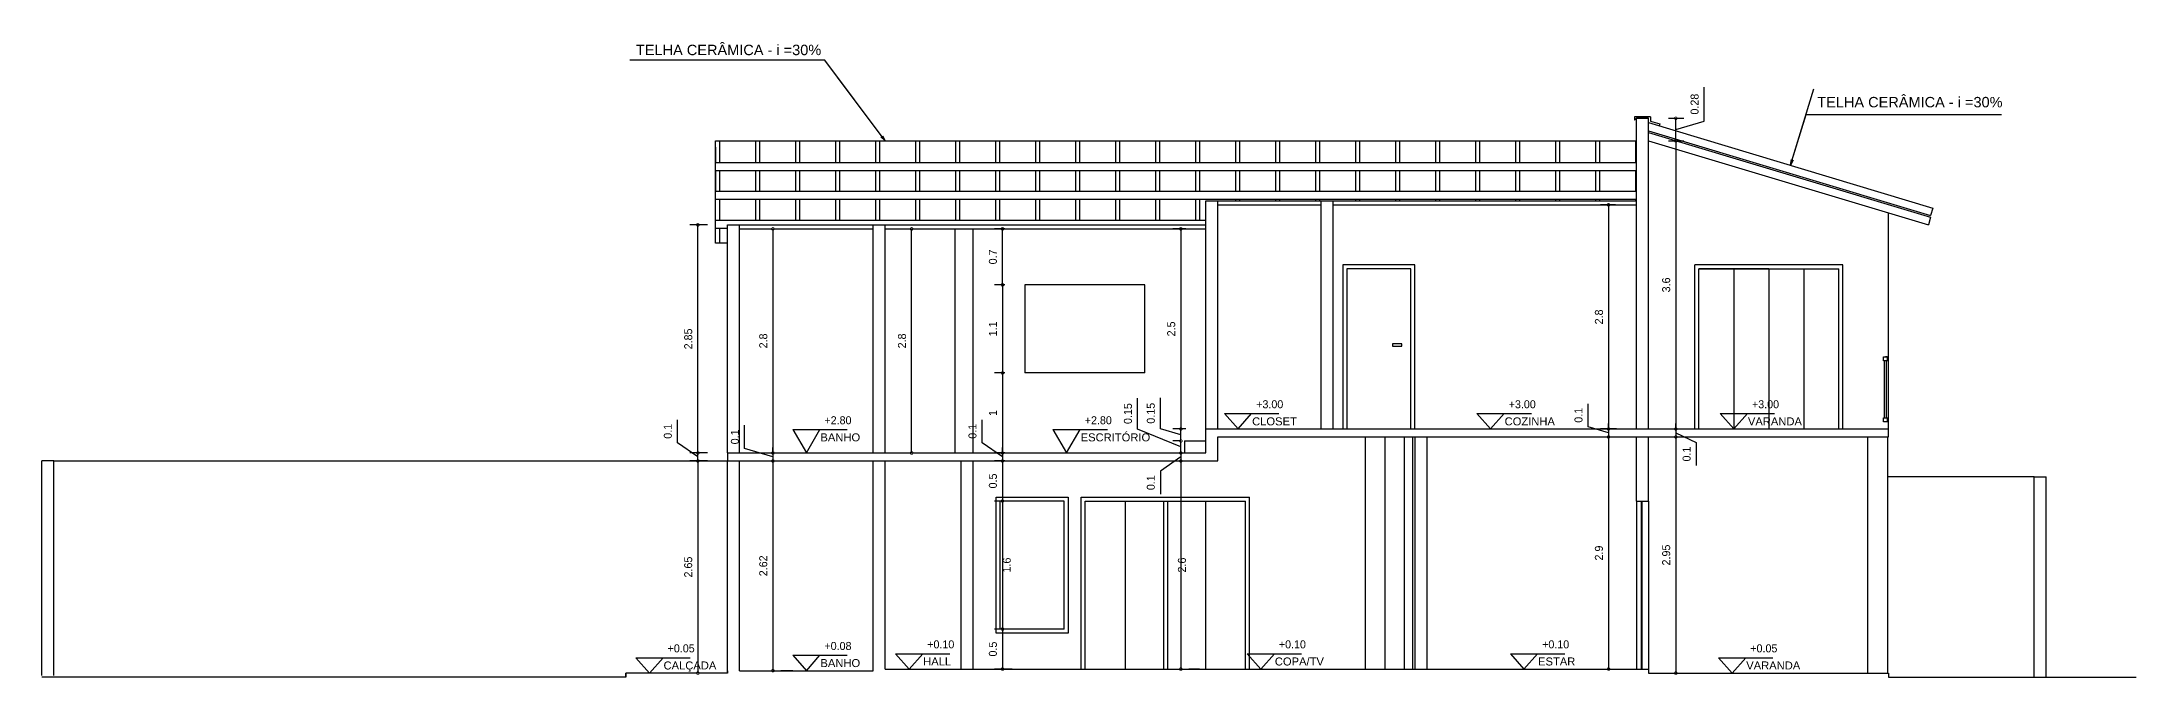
# Model space of a CAD drawing. Extents: x 130 to 509, y 87 to 225.
# Drawn here: x 452.18 to 478.36, y 112.16 to 120.09 of the extents above; entities that cross this region are included whole.
import ezdxf

# ---------------------------------------------------------------- set-up
doc = ezdxf.new("R2010")
doc.units = 0
doc.header["$LTSCALE"] = 7
doc.layers.get('0').update_dxf_attribs({"linetype": 'CONTINUOUS'})
doc.layers.get('DEFPOINTS').update_dxf_attribs({"linetype": 'CONTINUOUS'})
for name, color, linetype in [('01', 7, 'CONTINUOUS'), ('02', 2, 'CONTINUOUS'), ('03', 3, 'CONTINUOUS'), ('04', 4, 'CONTINUOUS'), ('05', 5, 'CONTINUOUS'), ('06', 6, 'CONTINUOUS'), ('20', 2, 'CONTINUOUS'), ('30', 3, 'CONTINUOUS'), ('40', 4, 'CONTINUOUS'), ('50', 5, 'CONTINUOUS'), ('COTAS', 7, 'CONTINUOUS'), ('TEXTO', 3, 'CONTINUOUS')]:
    doc.layers.add(name, color=color, linetype=linetype)
doc.styles.add('ARIAL', font='arial.ttf', dxfattribs={"height": 0.075})
doc.dimstyles.get("Standard").update_dxf_attribs({"dimtxt": 0.18, "dimasz": 0.18, "dimexe": 0.18, "dimexo": 0.0625, "dimgap": 0.09, "dimtad": 0, "dimtih": 1, "dimtoh": 1, "dimdec": 4, "dimzin": 0, "dimdsep": 46, "dimtxsty": 'Standard', "dimcen": 0.09, "dimadec": 0, "dimazin": 0, "dimtfac": 1, "dimtdec": 4, "dimtofl": 0, "dimtmove": 0, "dimatfit": 3, "dimfxl": 1, "dimtolj": 1, "dimtzin": 0, "dimarcsym": 0})

# ---------------------------------------------------------------- blocks, each defined once
blk = doc.blocks.new('_DOTSMALL')
at = {"color": 0, "linetype": 'ByBlock', "const_width": 0.5}
blk.add_lwpolyline([(-0.0625, 0, 1), (0.0625, 0, 1)], format="xyb", close=True, dxfattribs=at)
blk = doc.blocks.new('*D354')
at = {"layer": '01', "color": 0}
for p, q in [((460.961, 115.014), (460.961, 115.304)), ((461.316, 114.908), (460.961, 115.014)), ((461.316, 114.958), (461.316, 115.028)), ((461.316, 114.958), (461.316, 114.858)), ((461.316, 114.958), (461.316, 114.858)), ((461.066, 114.858), (461.216, 114.858)), ((461.316, 114.858), (461.316, 114.788))]:
    blk.add_line(p, q, dxfattribs=at)
at = {"layer": 'DEFPOINTS', "color": 0}
for p in [(460.899, 114.958), (461.316, 114.858), (461.316, 114.858)]:
    blk.add_point(p, dxfattribs=at)
at = {"layer": '01', "color": 0, "xscale": 0.07, "yscale": 0.07, "zscale": 0.07}
for p, rotation in [((461.316, 114.958), 270), ((461.316, 114.858), 90)]:
    blk.add_blockref('_DOTSMALL', p, dxfattribs=dict(at, rotation=rotation))
at = {"layer": '01', "color": 2, "insert": (460.841, 115.159), "char_height": 0.1, "attachment_point": 5, "rotation": 90}
blk.add_mtext('\\A1;0.1', dxfattribs=at)
blk = doc.blocks.new('*D353')
at = {"color": 0, "linetype": 'ByBlock'}
for p, q in [((375.856, 180.098), (376.123, 180.098)), ((376.023, 180.098), (376.023, 177.298)), ((375.856, 177.298), (376.123, 177.298))]:
    blk.add_line(p, q, dxfattribs=at)
at = {"layer": 'DEFPOINTS', "color": 0, "linetype": 'ByBlock'}
for p in [(375.606, 180.098), (375.606, 177.298), (376.023, 177.298)]:
    blk.add_point(p, dxfattribs=at)
at = {"color": 0, "linetype": 'ByBlock', "xscale": 0.07, "yscale": 0.07, "zscale": 0.07}
for p, rotation in [((376.023, 180.098), 90), ((376.023, 177.298), 270)]:
    blk.add_blockref('_DOTSMALL', p, dxfattribs=dict(at, rotation=rotation))
at = {"color": 2, "linetype": 'ByBlock', "insert": (375.903, 178.698), "char_height": 0.1, "attachment_point": 5, "rotation": 90}
blk.add_mtext('\\A1;2.8', dxfattribs=at)
blk = doc.blocks.new('*D352')
at = {"layer": '01', "color": 0}
for p, q in [((466.16, 115.259), (466.16, 115.649)), ((466.415, 115.183), (466.16, 115.259)), ((466.479, 115.258), (466.315, 115.258)), ((466.415, 115.108), (466.415, 115.258))]:
    blk.add_line(p, q, dxfattribs=at)
at = {"layer": 'DEFPOINTS', "color": 0}
for p in [(466.415, 115.258), (466.729, 115.258), (466.459, 115.108)]:
    blk.add_point(p, dxfattribs=at)
at = {"layer": '01', "color": 0, "xscale": 0.07, "yscale": 0.07, "zscale": 0.07}
for p, rotation in [((466.415, 115.258), 90), ((466.415, 115.108), 270)]:
    blk.add_blockref('_DOTSMALL', p, dxfattribs=dict(at, rotation=rotation))
at = {"layer": '01', "color": 2, "insert": (466.04, 115.454), "char_height": 0.1, "attachment_point": 5, "rotation": 90}
blk.add_mtext('\\A1;0.15', dxfattribs=at)
blk = doc.blocks.new('*D351')
at = {"layer": '01', "color": 0}
for p, q in [((465.874, 115.255), (465.874, 115.645)), ((466.415, 115.033), (465.874, 115.255)), ((466.408, 115.108), (466.315, 115.108)), ((466.415, 114.958), (466.415, 115.108))]:
    blk.add_line(p, q, dxfattribs=at)
at = {"layer": 'DEFPOINTS', "color": 0}
for p in [(466.415, 115.108), (466.45, 114.958), (466.658, 115.108)]:
    blk.add_point(p, dxfattribs=at)
at = {"layer": '01', "color": 0, "xscale": 0.07, "yscale": 0.07, "zscale": 0.07}
for p, rotation in [((466.415, 115.108), 90), ((466.415, 114.958), 270)]:
    blk.add_blockref('_DOTSMALL', p, dxfattribs=dict(at, rotation=rotation))
at = {"layer": '01', "color": 2, "insert": (465.754, 115.45), "char_height": 0.1, "attachment_point": 5, "rotation": 90}
blk.add_mtext('\\A1;0.15', dxfattribs=at)
blk = doc.blocks.new('*D350')
at = {"color": 0, "linetype": 'ByBlock'}
for p, q in [((377.676, 180.098), (377.857, 180.098)), ((377.757, 177.298), (377.757, 180.098)), ((377.676, 177.298), (377.857, 177.298))]:
    blk.add_line(p, q, dxfattribs=at)
at = {"layer": 'DEFPOINTS', "color": 0, "linetype": 'ByBlock'}
for p in [(377.426, 180.098), (377.757, 180.098), (377.426, 177.298)]:
    blk.add_point(p, dxfattribs=at)
at = {"color": 0, "linetype": 'ByBlock', "xscale": 0.07, "yscale": 0.07, "zscale": 0.07}
for p, rotation in [((377.757, 180.098), 90), ((377.757, 177.298), 270)]:
    blk.add_blockref('_DOTSMALL', p, dxfattribs=dict(at, rotation=rotation))
at = {"color": 2, "linetype": 'ByBlock', "insert": (377.637, 178.698), "char_height": 0.1, "attachment_point": 5, "rotation": 90}
blk.add_mtext('\\A1;2.8', dxfattribs=at)
blk = doc.blocks.new('*D343')
at = {"layer": '01', "color": 0}
for p, q in [((463.931, 115.084), (463.931, 115.374)), ((464.186, 114.908), (463.931, 115.084)), ((464.186, 114.958), (464.186, 115.028)), ((464.186, 114.958), (464.186, 114.858)), ((464.186, 114.958), (464.186, 114.858)), ((464.217, 114.858), (464.086, 114.858)), ((464.186, 114.858), (464.186, 114.788))]:
    blk.add_line(p, q, dxfattribs=at)
at = {"layer": 'DEFPOINTS', "color": 0}
for p in [(464.467, 114.958), (464.186, 114.858), (464.467, 114.858)]:
    blk.add_point(p, dxfattribs=at)
at = {"layer": '01', "color": 0, "xscale": 0.07, "yscale": 0.07, "zscale": 0.07}
for p, rotation in [((464.186, 114.958), 270), ((464.186, 114.858), 90)]:
    blk.add_blockref('_DOTSMALL', p, dxfattribs=dict(at, rotation=rotation))
at = {"layer": '01', "color": 2, "insert": (463.811, 115.229), "char_height": 0.1, "attachment_point": 5, "rotation": 90}
blk.add_mtext('\\A1;0.1', dxfattribs=at)
blk = doc.blocks.new('*D342')
at = {"layer": '01', "color": 0}
for p, q in [((464.186, 115.958), (464.186, 114.958)), ((464.217, 114.958), (464.086, 114.958))]:
    blk.add_line(p, q, dxfattribs=at)
at = {"layer": 'DEFPOINTS', "color": 0}
for p in [(464.467, 115.958), (464.186, 114.958), (464.467, 114.958)]:
    blk.add_point(p, dxfattribs=at)
at = {"layer": '01', "color": 0, "xscale": 0.07, "yscale": 0.07, "zscale": 0.07}
for p, rotation in [((464.186, 115.958), 90), ((464.186, 114.958), 270)]:
    blk.add_blockref('_DOTSMALL', p, dxfattribs=dict(at, rotation=rotation))
at = {"layer": '01', "color": 2, "insert": (464.066, 115.458), "char_height": 0.1, "attachment_point": 5, "rotation": 90}
blk.add_mtext('\\A1;1', dxfattribs=at)
blk = doc.blocks.new('*D336')
at = {"layer": '01', "color": 0}
for p, q in [((460.499, 117.808), (460.278, 117.808)), ((460.378, 114.958), (460.378, 117.808))]:
    blk.add_line(p, q, dxfattribs=at)
at = {"layer": 'DEFPOINTS', "color": 0}
for p in [(460.378, 117.808), (460.749, 117.808), (460.749, 114.958)]:
    blk.add_point(p, dxfattribs=at)
at = {"layer": '01', "color": 0, "xscale": 0.07, "yscale": 0.07, "zscale": 0.07}
for p, rotation in [((460.378, 117.808), 90), ((460.378, 114.958), 270)]:
    blk.add_blockref('_DOTSMALL', p, dxfattribs=dict(at, rotation=rotation))
at = {"layer": '01', "color": 2, "insert": (460.258, 116.383), "char_height": 0.1, "attachment_point": 5, "rotation": 90}
blk.add_mtext('\\A1;2.85', dxfattribs=at)
blk = doc.blocks.new('*D335')
at = {"layer": '01', "color": 0}
for p, q in [((460.123, 115.084), (460.123, 115.374)), ((460.378, 114.908), (460.123, 115.084)), ((460.499, 114.958), (460.278, 114.958)), ((460.378, 114.958), (460.378, 115.028)), ((460.378, 114.858), (460.378, 114.958)), ((460.378, 114.858), (460.378, 114.958)), ((460.378, 114.858), (460.378, 114.788))]:
    blk.add_line(p, q, dxfattribs=at)
at = {"layer": 'DEFPOINTS', "color": 0}
for p in [(460.378, 114.958), (460.749, 114.958), (460.749, 114.858)]:
    blk.add_point(p, dxfattribs=at)
at = {"layer": '01', "color": 0, "xscale": 0.07, "yscale": 0.07, "zscale": 0.07}
for p, rotation in [((460.378, 114.958), 270), ((460.378, 114.858), 90)]:
    blk.add_blockref('_DOTSMALL', p, dxfattribs=dict(at, rotation=rotation))
at = {"layer": '01', "color": 2, "insert": (460.003, 115.229), "char_height": 0.1, "attachment_point": 5, "rotation": 90}
blk.add_mtext('\\A1;0.1', dxfattribs=at)
blk = doc.blocks.new('*D355')
at = {"layer": '01', "color": 0}
for p, q in [((461.316, 114.858), (461.316, 112.238)), ((461.566, 112.238), (461.416, 112.238))]:
    blk.add_line(p, q, dxfattribs=at)
at = {"layer": 'DEFPOINTS', "color": 0}
for p in [(461.316, 114.858), (461.316, 112.238), (461.316, 112.238)]:
    blk.add_point(p, dxfattribs=at)
at = {"layer": '01', "color": 0, "xscale": 0.07, "yscale": 0.07, "zscale": 0.07}
for p, rotation in [((461.316, 114.858), 90), ((461.316, 112.238), 270)]:
    blk.add_blockref('_DOTSMALL', p, dxfattribs=dict(at, rotation=rotation))
at = {"layer": '01', "color": 2, "insert": (461.196, 113.548), "char_height": 0.1, "attachment_point": 5, "rotation": 90}
blk.add_mtext('\\A1;2.62', dxfattribs=at)
blk = doc.blocks.new('*D334')
at = {"color": 0, "linetype": 'ByBlock'}
for p, q in [((375.206, 177.198), (374.985, 177.198)), ((375.085, 177.198), (375.085, 174.548)), ((375.206, 174.548), (374.985, 174.548))]:
    blk.add_line(p, q, dxfattribs=at)
at = {"layer": 'DEFPOINTS', "color": 0, "linetype": 'ByBlock'}
for p in [(375.456, 177.198), (375.085, 174.548), (375.456, 174.548)]:
    blk.add_point(p, dxfattribs=at)
at = {"color": 0, "linetype": 'ByBlock', "xscale": 0.07, "yscale": 0.07, "zscale": 0.07}
for p, rotation in [((375.085, 177.198), 90), ((375.085, 174.548), 270)]:
    blk.add_blockref('_DOTSMALL', p, dxfattribs=dict(at, rotation=rotation))
at = {"color": 2, "linetype": 'ByBlock', "insert": (374.965, 175.873), "char_height": 0.1, "attachment_point": 5, "rotation": 90}
blk.add_mtext('\\A1;2.65', dxfattribs=at)
blk = doc.blocks.new('*D349')
at = {"layer": '01', "color": 0}
for p, q in [((466.415, 114.858), (466.415, 112.258)), ((466.647, 112.258), (466.515, 112.258))]:
    blk.add_line(p, q, dxfattribs=at)
at = {"layer": 'DEFPOINTS', "color": 0}
for p in [(466.45, 114.858), (466.397, 112.258), (466.415, 112.258)]:
    blk.add_point(p, dxfattribs=at)
at = {"layer": '01', "color": 0, "xscale": 0.07, "yscale": 0.07, "zscale": 0.07}
for p, rotation in [((466.415, 114.858), 90), ((466.415, 112.258), 270)]:
    blk.add_blockref('_DOTSMALL', p, dxfattribs=dict(at, rotation=rotation))
at = {"layer": '01', "color": 2, "insert": (466.429, 113.558), "char_height": 0.1, "attachment_point": 5, "rotation": 90}
blk.add_mtext('\\A1;2.6', dxfattribs=at)
blk = doc.blocks.new('*D348')
at = {"layer": '01', "color": 0}
for p, q in [((466.415, 114.958), (466.415, 115.028)), ((466.415, 114.958), (466.415, 114.858)), ((466.415, 114.958), (466.415, 114.858)), ((466.415, 114.908), (466.16, 114.732)), ((466.16, 114.732), (466.16, 114.442)), ((466.2, 114.858), (466.315, 114.858)), ((466.415, 114.858), (466.415, 114.788))]:
    blk.add_line(p, q, dxfattribs=at)
at = {"layer": 'DEFPOINTS', "color": 0}
for p in [(466.45, 114.958), (466.415, 114.858), (466.45, 114.858)]:
    blk.add_point(p, dxfattribs=at)
at = {"layer": '01', "color": 0, "xscale": 0.07, "yscale": 0.07, "zscale": 0.07}
for p, rotation in [((466.415, 114.958), 270), ((466.415, 114.858), 90)]:
    blk.add_blockref('_DOTSMALL', p, dxfattribs=dict(at, rotation=rotation))
at = {"layer": '01', "color": 2, "insert": (466.04, 114.587), "char_height": 0.1, "attachment_point": 5, "rotation": 90}
blk.add_mtext('\\A1;0.1', dxfattribs=at)
blk = doc.blocks.new('*D346')
at = {"layer": '01', "color": 0}
for p, q in [((464.186, 112.758), (464.186, 112.258)), ((464.306, 112.258), (464.086, 112.258))]:
    blk.add_line(p, q, dxfattribs=at)
at = {"layer": 'DEFPOINTS', "color": 0}
for p in [(464.556, 112.758), (464.186, 112.258), (464.556, 112.258)]:
    blk.add_point(p, dxfattribs=at)
at = {"layer": '01', "color": 0, "xscale": 0.07, "yscale": 0.07, "zscale": 0.07}
for p, rotation in [((464.186, 112.758), 90), ((464.186, 112.258), 270)]:
    blk.add_blockref('_DOTSMALL', p, dxfattribs=dict(at, rotation=rotation))
at = {"layer": '01', "color": 2, "insert": (464.066, 112.508), "char_height": 0.1, "attachment_point": 5, "rotation": 90}
blk.add_mtext('\\A1;0.5', dxfattribs=at)
blk = doc.blocks.new('*D345')
at = {"layer": '01', "color": 0}
for p, q in [((464.186, 114.358), (464.186, 112.758)), ((464.306, 112.758), (464.086, 112.758))]:
    blk.add_line(p, q, dxfattribs=at)
at = {"layer": 'DEFPOINTS', "color": 0}
for p in [(464.467, 114.358), (464.186, 112.758), (464.556, 112.758)]:
    blk.add_point(p, dxfattribs=at)
at = {"layer": '01', "color": 0, "xscale": 0.07, "yscale": 0.07, "zscale": 0.07}
for p, rotation in [((464.186, 114.358), 90), ((464.186, 112.758), 270)]:
    blk.add_blockref('_DOTSMALL', p, dxfattribs=dict(at, rotation=rotation))
at = {"layer": '01', "color": 2, "insert": (464.239, 113.558), "char_height": 0.1, "attachment_point": 5, "rotation": 90}
blk.add_mtext('\\A1;1.6', dxfattribs=at)
blk = doc.blocks.new('*D344')
at = {"layer": '01', "color": 0}
for p, q in [((464.186, 114.858), (464.186, 114.358)), ((464.217, 114.358), (464.086, 114.358))]:
    blk.add_line(p, q, dxfattribs=at)
at = {"layer": 'DEFPOINTS', "color": 0}
for p in [(464.467, 114.858), (464.186, 114.358), (464.467, 114.358)]:
    blk.add_point(p, dxfattribs=at)
at = {"layer": '01', "color": 0, "xscale": 0.07, "yscale": 0.07, "zscale": 0.07}
for p, rotation in [((464.186, 114.858), 90), ((464.186, 114.358), 270)]:
    blk.add_blockref('_DOTSMALL', p, dxfattribs=dict(at, rotation=rotation))
at = {"layer": '01', "color": 2, "insert": (464.066, 114.608), "char_height": 0.1, "attachment_point": 5, "rotation": 90}
blk.add_mtext('\\A1;0.5', dxfattribs=at)
blk = doc.blocks.new('*D347')
at = {"color": 0, "linetype": 'ByBlock'}
for p, q in [((381.186, 180.098), (381.022, 180.098)), ((381.122, 180.098), (381.122, 177.598)), ((381.186, 177.598), (381.022, 177.598))]:
    blk.add_line(p, q, dxfattribs=at)
at = {"layer": 'DEFPOINTS', "color": 0, "linetype": 'ByBlock'}
for p in [(381.436, 180.098), (381.122, 177.598), (381.436, 177.598)]:
    blk.add_point(p, dxfattribs=at)
at = {"color": 0, "linetype": 'ByBlock', "xscale": 0.07, "yscale": 0.07, "zscale": 0.07}
for p, rotation in [((381.122, 180.098), 90), ((381.122, 177.598), 270)]:
    blk.add_blockref('_DOTSMALL', p, dxfattribs=dict(at, rotation=rotation))
at = {"color": 2, "linetype": 'ByBlock', "insert": (381.002, 178.848), "char_height": 0.1, "attachment_point": 5, "rotation": 90}
blk.add_mtext('\\A1;2.5', dxfattribs=at)
blk = doc.blocks.new('*D341')
at = {"layer": '01', "color": 0}
for p, q in [((464.186, 117.058), (464.186, 115.958)), ((464.217, 115.958), (464.086, 115.958))]:
    blk.add_line(p, q, dxfattribs=at)
at = {"layer": 'DEFPOINTS', "color": 0}
for p in [(464.467, 117.058), (464.186, 115.958), (464.467, 115.958)]:
    blk.add_point(p, dxfattribs=at)
at = {"layer": '01', "color": 0, "xscale": 0.07, "yscale": 0.07, "zscale": 0.07}
for p, rotation in [((464.186, 117.058), 90), ((464.186, 115.958), 270)]:
    blk.add_blockref('_DOTSMALL', p, dxfattribs=dict(at, rotation=rotation))
at = {"layer": '01', "color": 2, "insert": (464.066, 116.508), "char_height": 0.1, "attachment_point": 5, "rotation": 90}
blk.add_mtext('\\A1;1.1', dxfattribs=at)
blk = doc.blocks.new('*D340')
at = {"color": 0, "linetype": 'ByBlock'}
for p, q in [((378.924, 180.098), (378.793, 180.098)), ((378.893, 179.398), (378.893, 180.098)), ((378.924, 179.398), (378.793, 179.398))]:
    blk.add_line(p, q, dxfattribs=at)
at = {"layer": 'DEFPOINTS', "color": 0, "linetype": 'ByBlock'}
for p in [(378.893, 180.098), (379.174, 180.098), (379.174, 179.398)]:
    blk.add_point(p, dxfattribs=at)
at = {"color": 0, "linetype": 'ByBlock', "xscale": 0.07, "yscale": 0.07, "zscale": 0.07}
for p, rotation in [((378.893, 180.098), 90), ((378.893, 179.398), 270)]:
    blk.add_blockref('_DOTSMALL', p, dxfattribs=dict(at, rotation=rotation))
at = {"color": 2, "linetype": 'ByBlock', "insert": (378.773, 179.748), "char_height": 0.1, "attachment_point": 5, "rotation": 90}
blk.add_mtext('\\A1;0.7', dxfattribs=at)
blk = doc.blocks.new('*D358')
at = {"layer": '01', "color": 0}
for p, q in [((472.602, 115.158), (472.602, 112.208)), ((472.489, 112.208), (472.702, 112.208))]:
    blk.add_line(p, q, dxfattribs=at)
at = {"layer": 'DEFPOINTS', "color": 0}
for p in [(472.239, 115.158), (472.239, 112.208), (472.602, 112.208)]:
    blk.add_point(p, dxfattribs=at)
at = {"layer": '01', "color": 0, "xscale": 0.07, "yscale": 0.07, "zscale": 0.07}
for p, rotation in [((472.602, 115.158), 90), ((472.602, 112.208), 270)]:
    blk.add_blockref('_DOTSMALL', p, dxfattribs=dict(at, rotation=rotation))
at = {"layer": '01', "color": 2, "insert": (472.482, 113.683), "char_height": 0.1, "attachment_point": 5, "rotation": 90}
blk.add_mtext('\\A1;2.95', dxfattribs=at)
blk = doc.blocks.new('*D357')
at = {"layer": '01', "color": 0}
for p, q in [((472.602, 115.258), (472.602, 115.328)), ((472.602, 115.258), (472.602, 115.158)), ((472.602, 115.258), (472.602, 115.158)), ((472.602, 115.208), (472.857, 115.09)), ((472.489, 115.158), (472.702, 115.158)), ((472.602, 115.158), (472.602, 115.088)), ((472.857, 115.09), (472.857, 114.8))]:
    blk.add_line(p, q, dxfattribs=at)
at = {"layer": 'DEFPOINTS', "color": 0}
for p in [(472.259, 115.258), (472.239, 115.158), (472.602, 115.158)]:
    blk.add_point(p, dxfattribs=at)
at = {"layer": '01', "color": 0, "xscale": 0.07, "yscale": 0.07, "zscale": 0.07}
for p, rotation in [((472.602, 115.258), 270), ((472.602, 115.158), 90)]:
    blk.add_blockref('_DOTSMALL', p, dxfattribs=dict(at, rotation=rotation))
at = {"layer": '01', "color": 2, "insert": (472.737, 114.945), "char_height": 0.1, "attachment_point": 5, "rotation": 90}
blk.add_mtext('\\A1;0.1', dxfattribs=at)
blk = doc.blocks.new('*D339')
at = {"layer": '01', "color": 0}
for p, q in [((471.761, 115.158), (471.761, 112.258)), ((471.528, 112.258), (471.661, 112.258))]:
    blk.add_line(p, q, dxfattribs=at)
at = {"layer": 'DEFPOINTS', "color": 0}
for p in [(471.778, 115.158), (471.761, 112.258), (471.778, 112.258)]:
    blk.add_point(p, dxfattribs=at)
at = {"layer": '01', "color": 0, "xscale": 0.07, "yscale": 0.07, "zscale": 0.07}
for p, rotation in [((471.761, 115.158), 90), ((471.761, 112.258), 270)]:
    blk.add_blockref('_DOTSMALL', p, dxfattribs=dict(at, rotation=rotation))
at = {"layer": '01', "color": 2, "insert": (471.641, 113.708), "char_height": 0.1, "attachment_point": 5, "rotation": 90}
blk.add_mtext('\\A1;2.9', dxfattribs=at)
blk = doc.blocks.new('*D338')
at = {"layer": '01', "color": 0}
for p, q in [((471.506, 115.284), (471.506, 115.574)), ((471.761, 115.208), (471.506, 115.284)), ((471.761, 115.258), (471.761, 115.328)), ((471.761, 115.258), (471.761, 115.158)), ((471.761, 115.258), (471.761, 115.158)), ((471.528, 115.158), (471.661, 115.158)), ((471.761, 115.158), (471.761, 115.088))]:
    blk.add_line(p, q, dxfattribs=at)
at = {"layer": 'DEFPOINTS', "color": 0}
for p in [(472.109, 115.258), (471.761, 115.158), (471.778, 115.158)]:
    blk.add_point(p, dxfattribs=at)
at = {"layer": '01', "color": 0, "xscale": 0.07, "yscale": 0.07, "zscale": 0.07}
for p, rotation in [((471.761, 115.258), 270), ((471.761, 115.158), 90)]:
    blk.add_blockref('_DOTSMALL', p, dxfattribs=dict(at, rotation=rotation))
at = {"layer": '01', "color": 2, "insert": (471.386, 115.429), "char_height": 0.1, "attachment_point": 5, "rotation": 90}
blk.add_mtext('\\A1;0.1', dxfattribs=at)
blk = doc.blocks.new('*D337')
at = {"color": 0, "linetype": 'ByBlock'}
for p, q in [((386.556, 180.398), (386.368, 180.398)), ((386.468, 180.398), (386.468, 177.598)), ((386.566, 177.598), (386.368, 177.598))]:
    blk.add_line(p, q, dxfattribs=at)
at = {"layer": 'DEFPOINTS', "color": 0, "linetype": 'ByBlock'}
for p in [(386.806, 180.398), (386.468, 177.598), (386.816, 177.598)]:
    blk.add_point(p, dxfattribs=at)
at = {"color": 0, "linetype": 'ByBlock', "xscale": 0.07, "yscale": 0.07, "zscale": 0.07}
for p, rotation in [((386.468, 180.398), 90), ((386.468, 177.598), 270)]:
    blk.add_blockref('_DOTSMALL', p, dxfattribs=dict(at, rotation=rotation))
at = {"color": 2, "linetype": 'ByBlock', "insert": (386.348, 178.998), "char_height": 0.1, "attachment_point": 5, "rotation": 90}
blk.add_mtext('\\A1;2.8', dxfattribs=at)
blk = doc.blocks.new('*D359')
at = {"layer": '01', "color": 0}
for p, q in [((472.957, 119.106), (472.957, 119.529)), ((472.509, 119.14), (472.702, 119.14)), ((472.602, 118.858), (472.602, 119.14)), ((472.602, 118.999), (472.957, 119.106))]:
    blk.add_line(p, q, dxfattribs=at)
at = {"layer": 'DEFPOINTS', "color": 0}
for p in [(472.259, 119.14), (472.602, 119.14), (472.259, 118.858)]:
    blk.add_point(p, dxfattribs=at)
at = {"layer": '01', "color": 0, "xscale": 0.07, "yscale": 0.07, "zscale": 0.07}
for p, rotation in [((472.602, 119.14), 90), ((472.602, 118.858), 270)]:
    blk.add_blockref('_DOTSMALL', p, dxfattribs=dict(at, rotation=rotation))
at = {"layer": '01', "color": 2, "insert": (472.837, 119.317), "char_height": 0.1, "attachment_point": 5, "rotation": 90}
blk.add_mtext('\\A1;0.28', dxfattribs=at)
blk = doc.blocks.new('*D356')
at = {"color": 0, "linetype": 'ByBlock'}
for p, q in [((387.216, 181.198), (387.409, 181.198)), ((387.309, 181.198), (387.309, 177.598)), ((387.216, 177.598), (387.409, 177.598))]:
    blk.add_line(p, q, dxfattribs=at)
at = {"layer": 'DEFPOINTS', "color": 0, "linetype": 'ByBlock'}
for p in [(386.966, 181.198), (386.966, 177.598), (387.309, 177.598)]:
    blk.add_point(p, dxfattribs=at)
at = {"color": 0, "linetype": 'ByBlock', "xscale": 0.07, "yscale": 0.07, "zscale": 0.07}
for p, rotation in [((387.309, 181.198), 90), ((387.309, 177.598), 270)]:
    blk.add_blockref('_DOTSMALL', p, dxfattribs=dict(at, rotation=rotation))
at = {"color": 2, "linetype": 'ByBlock', "insert": (387.189, 179.398), "char_height": 0.1, "attachment_point": 5, "rotation": 90}
blk.add_mtext('\\A1;3.6', dxfattribs=at)

msp = doc.modelspace()

# ---------------------------------------------------------------- linework, layer by layer
at = {"layer": '02'}
for p, q in [((472.085, 119.16), (472.085, 119.115)), ((472.284, 119.16), (472.085, 119.16)), ((472.11, 119.14), (472.085, 119.115)), ((472.284, 119.16), (472.284, 119.105)), ((472.284, 119.105), (472.402, 119.07)), ((472.402, 119.07), (472.395, 119.046)), ((468.439, 117.308), (468.439, 115.258)), ((469.339, 117.308), (468.439, 117.308)), ((469.339, 115.258), (469.339, 117.308)), ((472.839, 115.258), (472.839, 117.308)), ((474.691, 117.308), (472.839, 117.308)), ((474.691, 115.258), (474.691, 117.308)), ((473.327, 117.258), (473.327, 115.258)), ((474.203, 117.258), (474.203, 115.258)), ((475.199, 116.108), (475.199, 116.158)), ((475.199, 116.158), (475.249, 116.158)), ((475.249, 116.108), (475.199, 116.108)), ((475.211, 115.399), (475.211, 116.108)), ((475.244, 116.158), (475.224, 116.158)), ((475.236, 115.399), (475.236, 116.108)), ((475.249, 116.108), (475.249, 116.158)), ((475.199, 115.399), (475.249, 115.399)), ((475.199, 115.349), (475.199, 115.399)), ((475.249, 115.349), (475.199, 115.349)), ((475.249, 115.349), (475.249, 115.399)), ((475.249, 115.349), (475.249, 115.399)), ((468.968, 112.258), (468.968, 115.158)), ((469.212, 112.258), (469.212, 115.158)), ((469.313, 112.258), (469.313, 115.158)), ((452.329, 114.858), (460.749, 114.858)), ((477.079, 114.658), (475.254, 114.658)), ((465.169, 114.408), (467.274, 114.408)), ((465.169, 112.258), (465.169, 114.408)), ((467.274, 112.258), (467.274, 114.408)), ((465.72, 114.358), (465.72, 112.258)), ((466.197, 114.358), (466.197, 112.258)), ((466.247, 114.358), (466.247, 112.258)), ((466.723, 114.358), (466.723, 112.258)), ((472.109, 114.358), (472.109, 112.258)), ((472.259, 114.358), (472.259, 112.258))]:
    msp.add_line(p, q, dxfattribs=at)
for points in [[(469.177, 116.322), (469.061, 116.322), (469.061, 116.293), (469.177, 116.293)], [(464.106, 114.408), (465.006, 114.408), (465.006, 112.708), (464.106, 112.708)]]:
    msp.add_lwpolyline(points, close=True, dxfattribs=at)
at = {"layer": '03'}
for p, q in [((475.259, 115.258), (475.259, 117.958)), ((464.467, 117.058), (464.467, 115.958)), ((465.964, 117.058), (464.467, 117.058)), ((465.964, 115.958), (465.964, 117.058)), ((473.765, 117.258), (472.889, 117.258)), ((472.889, 117.258), (474.641, 117.258)), ((472.889, 115.258), (472.889, 117.258)), ((473.765, 117.258), (473.765, 115.258)), ((474.641, 115.258), (474.641, 117.258)), ((465.964, 115.958), (464.467, 115.958)), ((472.169, 114.358), (472.169, 112.258)), ((472.179, 114.358), (472.179, 112.258))]:
    msp.add_line(p, q, dxfattribs=at)
at = {"layer": '04'}
for p, q in [((463.594, 114.958), (463.594, 117.758)), ((463.819, 114.958), (463.819, 117.758)), ((468.489, 117.258), (468.489, 115.258)), ((469.289, 117.258), (468.489, 117.258)), ((469.289, 115.258), (469.289, 117.258)), ((466.459, 115.108), (466.729, 115.108)), ((466.459, 115.108), (466.459, 114.958)), ((469.344, 112.258), (469.344, 115.158)), ((469.494, 112.258), (469.494, 115.158)), ((463.669, 112.258), (463.669, 114.858)), ((463.819, 112.258), (463.819, 114.858))]:
    msp.add_line(p, q, dxfattribs=at)
at = {"layer": '05'}
for p, q in [((460.599, 118.858), (472.109, 118.858)), ((466.879, 118.108), (468.169, 118.108)), ((466.879, 118.058), (468.169, 118.058)), ((468.319, 118.108), (472.109, 118.108)), ((468.319, 118.058), (472.109, 118.058)), ((460.899, 117.808), (462.569, 117.808)), ((462.719, 117.808), (466.729, 117.808)), ((460.899, 117.758), (462.569, 117.758)), ((462.719, 117.758), (466.729, 117.758))]:
    msp.add_line(p, q, dxfattribs=at)
at = {"layer": '06'}
for p, q in [((472.259, 119.14), (472.109, 119.14)), ((472.109, 117.958), (472.109, 119.14)), ((472.11, 119.14), (472.259, 119.14)), ((472.259, 118.008), (472.259, 119.14)), ((472.259, 115.258), (472.259, 119.14)), ((466.729, 114.958), (466.729, 118.108)), ((466.729, 118.108), (466.879, 118.108)), ((466.879, 115.258), (466.879, 118.108)), ((468.169, 118.108), (468.319, 118.108)), ((468.169, 115.258), (468.169, 118.108)), ((468.319, 115.258), (468.319, 118.108)), ((460.749, 114.958), (460.749, 117.808)), ((460.749, 117.808), (460.899, 117.808)), ((460.899, 114.958), (460.899, 117.808)), ((462.569, 117.808), (462.719, 117.808)), ((462.569, 117.758), (462.569, 117.808)), ((462.719, 117.758), (462.719, 117.808)), ((472.109, 115.258), (472.109, 117.958)), ((472.259, 115.258), (472.259, 117.958)), ((462.569, 114.958), (462.569, 117.758)), ((462.719, 114.958), (462.719, 117.758)), ((466.729, 115.258), (475.259, 115.258)), ((466.729, 114.958), (466.729, 115.258)), ((475.259, 115.158), (475.259, 115.258)), ((460.749, 114.958), (466.729, 114.958)), ((460.749, 114.958), (460.749, 114.858)), ((466.879, 115.158), (475.259, 115.158)), ((466.879, 114.858), (466.879, 115.158)), ((472.109, 114.358), (472.109, 115.158)), ((472.259, 114.358), (472.259, 115.158)), ((452.329, 114.858), (452.179, 114.858)), ((452.179, 112.178), (452.179, 114.858)), ((452.329, 112.178), (452.329, 114.858)), ((460.749, 114.858), (466.879, 114.858)), ((460.749, 112.208), (460.749, 114.858)), ((460.899, 112.238), (460.899, 114.858)), ((462.569, 112.238), (462.569, 114.858)), ((462.719, 112.258), (462.719, 114.858)), ((477.079, 114.658), (477.229, 114.658)), ((477.079, 112.158), (477.079, 114.658)), ((477.229, 112.158), (477.229, 114.658)), ((472.109, 114.358), (472.259, 114.358)), ((459.479, 112.158), (452.179, 112.158)), ((459.479, 112.208), (459.479, 112.158)), ((459.479, 112.158), (459.479, 112.208)), ((460.749, 112.208), (459.479, 112.208)), ((460.749, 112.238), (460.749, 112.208)), ((460.899, 112.238), (462.569, 112.238)), ((462.719, 112.258), (472.109, 112.258)), ((472.109, 112.258), (472.259, 112.258)), ((472.259, 112.258), (472.259, 112.208)), ((472.259, 112.208), (475.259, 112.208)), ((475.259, 112.208), (475.259, 112.158)), ((475.259, 112.158), (478.355, 112.158))]:
    msp.add_line(p, q, dxfattribs=at)
at = {"layer": '20'}
for p, q in [((460.649, 118.858), (460.649, 118.588)), ((461.099, 118.858), (461.099, 118.588)), ((461.149, 118.858), (461.149, 118.588)), ((461.599, 118.858), (461.599, 118.588)), ((461.649, 118.858), (461.649, 118.588)), ((462.099, 118.858), (462.099, 118.588)), ((462.149, 118.858), (462.149, 118.588)), ((462.599, 118.858), (462.599, 118.588)), ((462.649, 118.858), (462.649, 118.588)), ((463.099, 118.858), (463.099, 118.588)), ((463.149, 118.858), (463.149, 118.588)), ((463.599, 118.858), (463.599, 118.588)), ((463.649, 118.858), (463.649, 118.588)), ((464.099, 118.858), (464.099, 118.588)), ((464.149, 118.858), (464.149, 118.588)), ((464.599, 118.858), (464.599, 118.588)), ((464.649, 118.858), (464.649, 118.588)), ((465.099, 118.858), (465.099, 118.588)), ((465.149, 118.858), (465.149, 118.588)), ((465.599, 118.858), (465.599, 118.588)), ((465.649, 118.858), (465.649, 118.588)), ((466.099, 118.858), (466.099, 118.588)), ((466.149, 118.858), (466.149, 118.588)), ((466.599, 118.858), (466.599, 118.588)), ((466.649, 118.858), (466.649, 118.588)), ((467.099, 118.858), (467.099, 118.588)), ((467.149, 118.858), (467.149, 118.588)), ((467.599, 118.858), (467.599, 118.588)), ((467.649, 118.858), (467.649, 118.588)), ((468.099, 118.858), (468.099, 118.588)), ((468.149, 118.858), (468.149, 118.588)), ((468.599, 118.858), (468.599, 118.588)), ((468.649, 118.858), (468.649, 118.588)), ((469.099, 118.858), (469.099, 118.588)), ((469.149, 118.858), (469.149, 118.588)), ((469.599, 118.858), (469.599, 118.588)), ((469.649, 118.858), (469.649, 118.588)), ((470.099, 118.858), (470.099, 118.588)), ((470.149, 118.858), (470.149, 118.588)), ((470.599, 118.858), (470.599, 118.588)), ((470.649, 118.858), (470.649, 118.588)), ((471.099, 118.858), (471.099, 118.588)), ((471.149, 118.858), (471.149, 118.588)), ((471.599, 118.858), (471.599, 118.588)), ((471.649, 118.858), (471.649, 118.588)), ((472.099, 118.858), (472.099, 118.588)), ((460.599, 118.778), (460.599, 118.588)), ((460.599, 118.588), (472.109, 118.588)), ((460.599, 118.488), (472.109, 118.488)), ((460.599, 118.488), (460.599, 118.228)), ((460.649, 118.488), (460.649, 118.228)), ((461.099, 118.488), (461.099, 118.228)), ((461.149, 118.488), (461.149, 118.228)), ((461.599, 118.488), (461.599, 118.228)), ((461.649, 118.488), (461.649, 118.228)), ((462.099, 118.488), (462.099, 118.228)), ((462.149, 118.488), (462.149, 118.228)), ((462.599, 118.488), (462.599, 118.228)), ((462.649, 118.488), (462.649, 118.228)), ((463.099, 118.488), (463.099, 118.228)), ((463.149, 118.488), (463.149, 118.228)), ((463.599, 118.488), (463.599, 118.228)), ((463.649, 118.488), (463.649, 118.228)), ((464.099, 118.488), (464.099, 118.228)), ((464.149, 118.488), (464.149, 118.228)), ((464.599, 118.488), (464.599, 118.228)), ((464.649, 118.488), (464.649, 118.228)), ((465.099, 118.488), (465.099, 118.228)), ((465.149, 118.488), (465.149, 118.228)), ((465.599, 118.488), (465.599, 118.228)), ((465.649, 118.488), (465.649, 118.228)), ((466.099, 118.488), (466.099, 118.228)), ((466.149, 118.488), (466.149, 118.228)), ((466.599, 118.488), (466.599, 118.228)), ((466.649, 118.488), (466.649, 118.228)), ((467.099, 118.488), (467.099, 118.228)), ((467.149, 118.488), (467.149, 118.228)), ((467.599, 118.488), (467.599, 118.228)), ((467.649, 118.488), (467.649, 118.228)), ((468.099, 118.488), (468.099, 118.228)), ((468.149, 118.488), (468.149, 118.228)), ((468.599, 118.488), (468.599, 118.228)), ((468.649, 118.488), (468.649, 118.228)), ((469.099, 118.488), (469.099, 118.228)), ((469.149, 118.488), (469.149, 118.228)), ((469.599, 118.488), (469.599, 118.228)), ((469.649, 118.488), (469.649, 118.228)), ((470.099, 118.488), (470.099, 118.228)), ((470.149, 118.488), (470.149, 118.228)), ((470.599, 118.488), (470.599, 118.228)), ((470.649, 118.488), (470.649, 118.228)), ((471.099, 118.488), (471.099, 118.228)), ((471.149, 118.488), (471.149, 118.228)), ((471.599, 118.488), (471.599, 118.228)), ((471.649, 118.488), (471.649, 118.228)), ((472.099, 118.488), (472.099, 118.228)), ((460.599, 118.228), (472.109, 118.228)), ((460.599, 118.128), (472.109, 118.128)), ((460.649, 118.128), (460.649, 117.867)), ((461.099, 118.128), (461.099, 117.867)), ((461.149, 118.128), (461.149, 117.867)), ((461.599, 118.128), (461.599, 117.867)), ((461.649, 118.128), (461.649, 117.867)), ((462.099, 118.128), (462.099, 117.867)), ((462.149, 118.128), (462.149, 117.867)), ((462.599, 118.128), (462.599, 117.867)), ((462.649, 118.128), (462.649, 117.867)), ((463.099, 118.128), (463.099, 117.867)), ((463.149, 118.128), (463.149, 117.867)), ((463.599, 118.128), (463.599, 117.867)), ((463.649, 118.128), (463.649, 117.867)), ((464.099, 118.128), (464.099, 117.867)), ((464.149, 118.128), (464.149, 117.867)), ((464.599, 118.128), (464.599, 117.867)), ((464.649, 118.128), (464.649, 117.867)), ((465.099, 118.128), (465.099, 117.867)), ((465.149, 118.128), (465.149, 117.867)), ((465.599, 118.128), (465.599, 117.867)), ((465.649, 118.128), (465.649, 117.867)), ((466.099, 118.128), (466.099, 117.867)), ((466.149, 118.128), (466.149, 117.867)), ((466.599, 118.128), (466.599, 117.867)), ((466.649, 118.128), (466.649, 117.867)), ((467.099, 118.128), (467.099, 118.108)), ((467.149, 118.128), (467.149, 118.108)), ((467.599, 118.128), (467.599, 118.108)), ((467.649, 118.128), (467.649, 118.108)), ((468.099, 118.128), (468.099, 118.108)), ((468.149, 118.128), (468.149, 118.108)), ((468.599, 118.128), (468.599, 118.108)), ((468.649, 118.128), (468.649, 118.108)), ((469.099, 118.128), (469.099, 118.108)), ((469.149, 118.128), (469.149, 118.108)), ((469.599, 118.128), (469.599, 118.108)), ((469.649, 118.128), (469.649, 118.108)), ((470.099, 118.128), (470.099, 118.108)), ((470.149, 118.128), (470.149, 118.108)), ((470.599, 118.128), (470.599, 118.108)), ((470.649, 118.128), (470.649, 118.108)), ((471.099, 118.128), (471.099, 118.108)), ((471.149, 118.128), (471.149, 118.108)), ((471.599, 118.128), (471.599, 118.108)), ((471.649, 118.128), (471.649, 118.108)), ((472.099, 118.128), (472.099, 118.108)), ((460.599, 117.867), (466.729, 117.867)), ((460.599, 117.767), (460.749, 117.767)), ((460.649, 117.767), (460.649, 117.578))]:
    msp.add_line(p, q, dxfattribs=at)
at = {"layer": '30'}
for p, q in [((460.599, 117.578), (460.599, 118.858)), ((460.749, 117.578), (460.599, 117.578)), ((468.725, 112.258), (468.725, 115.158)), ((475.004, 112.208), (475.004, 115.158)), ((475.254, 112.208), (475.254, 115.158)), ((464.956, 114.358), (464.156, 114.358)), ((464.156, 112.758), (464.156, 114.358)), ((464.956, 112.758), (464.956, 114.358)), ((465.219, 114.358), (467.224, 114.358)), ((465.219, 112.258), (465.219, 114.358)), ((467.224, 112.258), (467.224, 114.358)), ((464.956, 112.758), (464.156, 112.758))]:
    msp.add_line(p, q, dxfattribs=at)
at = {"layer": '40'}
for p, q in [((472.259, 118.962), (475.787, 117.904)), ((472.259, 118.858), (475.759, 117.808)), ((475.787, 117.904), (475.759, 117.808))]:
    msp.add_line(p, q, dxfattribs=at)
at = {"layer": '50'}
for p, q in [((472.259, 119.087), (475.816, 118.019)), ((472.259, 118.982), (475.787, 117.924)), ((475.816, 118.019), (475.787, 117.924))]:
    msp.add_line(p, q, dxfattribs=at)
at = {"layer": 'COTAS'}
for p, q in [((466.96, 115.45), (467.64, 115.45)), ((466.96, 115.45), (467.13, 115.258)), ((467.13, 115.258), (467.3, 115.45)), ((470.116, 115.45), (470.796, 115.45)), ((470.116, 115.45), (470.286, 115.258)), ((470.286, 115.258), (470.456, 115.45)), ((473.157, 115.45), (473.837, 115.45)), ((473.157, 115.45), (473.327, 115.258)), ((473.327, 115.258), (473.497, 115.45)), ((461.564, 115.25), (461.734, 114.958)), ((461.564, 115.25), (462.243, 115.25)), ((461.734, 114.958), (461.904, 115.25)), ((464.817, 115.25), (464.987, 114.958)), ((464.817, 115.25), (465.497, 115.25)), ((464.987, 114.958), (465.157, 115.25)), ((459.603, 112.4), (459.773, 112.208)), ((459.603, 112.4), (460.283, 112.4)), ((459.773, 112.208), (459.943, 112.4)), ((461.564, 112.43), (461.734, 112.238)), ((461.564, 112.43), (462.243, 112.43)), ((461.734, 112.238), (461.904, 112.43)), ((462.848, 112.45), (463.528, 112.45)), ((462.848, 112.45), (463.018, 112.258)), ((463.018, 112.258), (463.188, 112.45)), ((467.244, 112.45), (467.923, 112.45)), ((467.244, 112.45), (467.414, 112.258)), ((467.414, 112.258), (467.584, 112.45)), ((470.535, 112.45), (471.214, 112.45)), ((470.535, 112.45), (470.704, 112.258)), ((470.704, 112.258), (470.874, 112.45)), ((473.136, 112.4), (473.816, 112.4)), ((473.136, 112.4), (473.306, 112.208)), ((473.306, 112.208), (473.476, 112.4))]:
    msp.add_line(p, q, dxfattribs=at)

# ---------------------------------------------------------------- texts
for s, p in [('+3.00', (467.357, 115.517)), ('+3.00', (470.513, 115.517)), ('+3.00', (473.554, 115.517)), ('+2.80', (461.96, 115.317)), ('+2.80', (465.214, 115.317)), ('+0.05', (460, 112.467)), ('+0.08', (461.96, 112.497)), ('+0.10', (463.245, 112.517)), ('+0.10', (467.64, 112.517)), ('+0.10', (470.931, 112.517)), ('+0.05', (473.533, 112.467))]:
    msp.add_text(s, height=0.1, dxfattribs=at).set_placement(p)
at = {"layer": 'TEXTO', "style": 'ARIAL'}
for s, p in [('BANHO', (461.91, 115.103)), ('ESCRITÓRIO', (465.163, 115.103)), ('CLOSET', (467.306, 115.303)), ('COZINHA', (470.462, 115.303)), ('VARANDA', (473.503, 115.303)), ('CALÇADA', (459.949, 112.253)), ('BANHO', (461.91, 112.283)), ('HALL', (463.194, 112.303)), ('COPA/TV', (467.59, 112.303)), ('ESTAR', (470.88, 112.303)), ('VARANDA', (473.482, 112.253))]:
    msp.add_text(s, height=0.1, dxfattribs=at).set_placement(p)
at = {"layer": 'TEXTO', "char_height": 0.13, "style": 'ARIAL'}
for insert, attachment_point in [((461.92, 119.993), 6), ((474.37, 119.341), 4)]:
    msp.add_mtext('TELHA CERÂMICA - i =30%', dxfattribs=dict(at, insert=insert, attachment_point=attachment_point))

# ---------------------------------------------------------------- dimensions: what is measured, and where the dimension line sits
at = {"layer": '01'}
for base, p1, p2, picture, middle in [((472.602, 119.14), (472.259, 118.858), (472.259, 119.14), '*D359', (472.837, 119.176)), ((460.378, 117.808), (460.749, 114.958), (460.749, 117.808), '*D336', (460.258, 116.383)), ((464.186, 115.958), (464.467, 117.058), (464.467, 115.958), '*D341', (464.066, 116.508)), ((464.186, 114.958), (464.467, 115.958), (464.467, 114.958), '*D342', (464.066, 115.458)), ((466.415, 115.258), (466.459, 115.108), (466.729, 115.258), '*D352', (466.04, 115.329)), ((471.761, 115.158), (472.109, 115.258), (471.778, 115.158), '*D338', (471.386, 115.354)), ((461.316, 114.858), (460.899, 114.958), (461.316, 114.858), '*D354', (460.841, 115.084)), ((471.761, 112.258), (471.778, 115.158), (471.778, 112.258), '*D339', (471.641, 113.708)), ((472.602, 112.208), (472.239, 115.158), (472.239, 112.208), '*D358', (472.482, 113.683)), ((461.316, 112.238), (461.316, 114.858), (461.316, 112.238), '*D355', (461.196, 113.548)), ((464.186, 114.358), (464.467, 114.858), (464.467, 114.358), '*D344', (464.066, 114.608)), ((464.186, 112.258), (464.556, 112.758), (464.556, 112.258), '*D346', (464.066, 112.508))]:
    dim = msp.add_linear_dim(base=base, p1=p1, p2=p2, angle=90, dimstyle='Standard', override={"dimtxt": 0.1, "dimasz": 0.07, "dimexe": 0.1, "dimexo": 0.25, "dimgap": 0.07, "dimtad": 1, "dimtih": 0, "dimtoh": 0, "dimdec": 2, "dimzin": 8, "dimblk1": 'DOTSMALL', "dimblk2": 'DOTSMALL', "dimsah": 1, "dimcen": -0.1, "dimse1": 1, "dimclrt": 2, "dimtdec": 2, "dimtofl": 1, "dimtmove": 1}, dxfattribs=at)
    dim.commit()
    dim.dimension.update_dxf_attribs({"geometry": picture, "text_midpoint": middle})
for base, p1, p2, picture, middle in [((472.602, 115.258), (472.259, 118.858), (472.259, 115.258), '*D356', (472.482, 117.058)), ((471.761, 115.258), (472.099, 118.058), (472.109, 115.258), '*D337', (471.641, 116.658)), ((461.316, 114.958), (460.899, 117.758), (460.899, 114.958), '*D353', (461.196, 116.358)), ((463.05, 117.758), (462.719, 114.958), (462.719, 117.758), '*D350', (462.93, 116.358)), ((464.186, 117.758), (464.467, 117.058), (464.467, 117.758), '*D340', (464.066, 117.408)), ((466.415, 115.258), (466.729, 117.758), (466.729, 115.258), '*D347', (466.295, 116.508)), ((460.378, 112.208), (460.749, 114.858), (460.749, 112.208), '*D334', (460.258, 113.533))]:
    dim = msp.add_linear_dim(base=base, p1=p1, p2=p2, angle=90, dimstyle='Standard', override={"dimtxt": 0.1, "dimasz": 0.07, "dimexe": 0.1, "dimexo": 0.25, "dimgap": 0.07, "dimtad": 1, "dimtih": 0, "dimtoh": 0, "dimdec": 2, "dimzin": 8, "dimblk1": 'DOTSMALL', "dimblk2": 'DOTSMALL', "dimsah": 1, "dimcen": -0.1, "dimclrt": 2, "dimtdec": 2, "dimtofl": 1}, dxfattribs=at)
    dim.commit()
    dim.dimension.update_dxf_attribs({"geometry": picture, "text_midpoint": middle, "insert": (85.293, -62.34)})
for base, p1, p2, picture, middle in [((466.415, 115.108), (466.45, 114.958), (466.658, 115.108), '*D351', (465.874, 115.325)), ((460.378, 114.958), (460.749, 114.858), (460.749, 114.958), '*D335', (460.123, 115.154)), ((464.186, 114.858), (464.467, 114.958), (464.467, 114.858), '*D343', (463.931, 115.154)), ((472.602, 115.158), (472.259, 115.258), (472.239, 115.158), '*D357', (472.857, 115.02)), ((466.415, 114.858), (466.45, 114.958), (466.45, 114.858), '*D348', (466.16, 114.662)), ((466.415, 112.258), (466.45, 114.858), (466.397, 112.258), '*D349', (466.549, 113.558)), ((464.186, 112.758), (464.467, 114.358), (464.556, 112.758), '*D345', (464.359, 113.558))]:
    dim = msp.add_linear_dim(base=base, p1=p1, p2=p2, angle=90, dimstyle='Standard', override={"dimtxt": 0.1, "dimasz": 0.07, "dimexe": 0.1, "dimexo": 0.25, "dimgap": 0.07, "dimtad": 1, "dimtih": 0, "dimtoh": 0, "dimdec": 2, "dimzin": 8, "dimblk1": 'DOTSMALL', "dimblk2": 'DOTSMALL', "dimsah": 1, "dimcen": -0.1, "dimse1": 1, "dimclrt": 2, "dimtdec": 2, "dimtofl": 1, "dimtmove": 1}, dxfattribs=at)
    dim.commit()
    dim.dimension.update_dxf_attribs({"geometry": picture, "text_midpoint": middle, "dimtype": 160})

# ---------------------------------------------------------------- leaders
at = {"layer": 'COTAS', "annotation_type": 0, "has_hookline": 1, "text_width": 2.301}
for points, hookline_direction in [([(462.718, 118.858), (461.967, 119.865), (461.897, 119.865)], 1), ([(474.037, 118.553), (474.23, 119.187), (474.3, 119.187)], 0)]:
    msp.add_leader(points, dimstyle='Standard', override={"dimtxt": 0.07, "dimasz": 0.07, "dimexe": 0.07, "dimexo": 0.07, "dimgap": 0.07, "dimtad": 1, "dimtih": 0, "dimtoh": 0, "dimzin": 8, "dimcen": 0.07, "dimse1": 1, "dimldrblk": 'OPEN'}, dxfattribs=dict(at, hookline_direction=hookline_direction))

doc.saveas('drawing.dxf')
